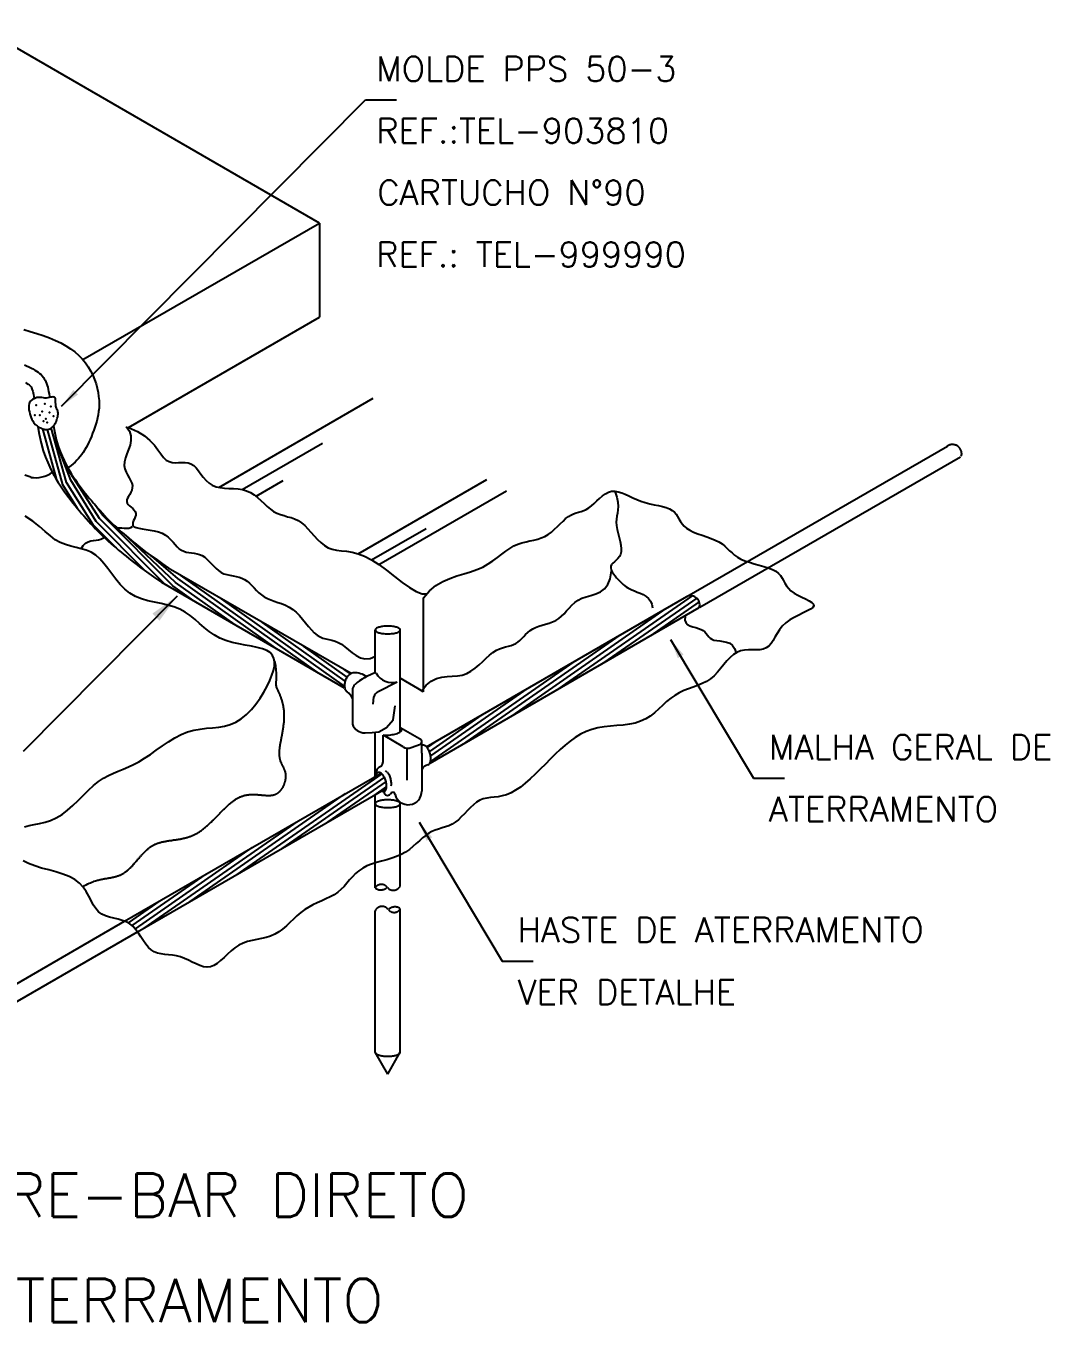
# Model space of a CAD drawing. Header units: millimetres. Extents: x -5744 to -5728, y -4402.7 to -4382.2.
# Drawn here: x -5736.29 to -5728.01, y -4402.69 to -4392.21 of the extents above; entities that cross this region are included whole.
import ezdxf
from ezdxf.enums import TextEntityAlignment as Align

# ---------------------------------------------------------------- set-up
doc = ezdxf.new("R2010")
doc.units = ezdxf.units.MM
doc.header["$LTSCALE"] = 10
doc.linetypes.add('DASHEDX2', pattern=[1.5, 1, -0.5])
doc.layers.add('Termotécnica', color=7, linetype='Continuous')
doc.styles.add('r140', font='romans.shx')
doc.styles.add('r80', font='romans.shx')

msp = doc.modelspace()

# ---------------------------------------------------------------- linework, layer by layer
at = {"layer": 'Termotécnica', "color": 2}
for p, q in [((-5733.919, -4393.804), (-5736.678, -4392.211)), ((-5736.003, -4395.284), (-5733.548, -4392.808)), ((-5733.548, -4392.808), (-5733.298, -4392.808)), ((-5735.832, -4394.908), (-5733.919, -4393.804)), ((-5733.919, -4393.804), (-5733.919, -4394.564)), ((-5733.919, -4393.804), (-5733.919, -4394.564)), ((-5735.473, -4395.461), (-5733.919, -4394.564)), ((-5735.463, -4395.455), (-5733.919, -4394.564)), ((-5735.07, -4396.819), (-5736.315, -4398.074)), ((-5733.078, -4397.592), (-5733.078, -4396.832)), ((-5733.469, -4397.44), (-5733.469, -4397.093)), ((-5733.266, -4397.916), (-5733.266, -4397.093)), ((-5731.083, -4397.169), (-5730.412, -4398.291)), ((-5733.445, -4397.591), (-5733.292, -4397.511)), ((-5733.078, -4397.592), (-5733.266, -4397.483)), ((-5733.653, -4397.579), (-5733.653, -4397.854)), ((-5733.486, -4397.692), (-5733.479, -4397.632)), ((-5733.469, -4398.277), (-5733.469, -4397.918)), ((-5733.406, -4397.944), (-5733.406, -4398.121)), ((-5733.243, -4398.038), (-5733.403, -4397.944)), ((-5733.111, -4397.973), (-5733.262, -4397.887)), ((-5733.213, -4398.048), (-5733.213, -4398.306)), ((-5733.178, -4398.042), (-5733.104, -4398.015)), ((-5733.093, -4398.089), (-5733.093, -4398)), ((-5733.093, -4398.089), (-5733.093, -4398.395)), ((-5730.412, -4398.291), (-5730.162, -4398.291)), ((-5733.469, -4398.497), (-5733.469, -4398.423)), ((-5733.114, -4398.645), (-5732.443, -4399.768)), ((-5732.443, -4399.768), (-5732.193, -4399.768))]:
    msp.add_line(p, q, dxfattribs=at)
at = {"layer": 'Termotécnica', "color": 1}
for p, q in [((-5734.732, -4395.94), (-5733.486, -4395.22)), ((-5736.043, -4395.879), (-5736.156, -4395.467)), ((-5735.994, -4395.921), (-5736.118, -4395.472)), ((-5735.964, -4395.902), (-5736.089, -4395.46)), ((-5735.928, -4395.882), (-5736.042, -4395.587)), ((-5734.543, -4395.957), (-5733.894, -4395.582)), ((-5735.698, -4396.191), (-5735.977, -4395.754)), ((-5735.874, -4396.111), (-5735.994, -4395.921)), ((-5735.749, -4396.242), (-5735.964, -4395.902)), ((-5735.724, -4396.217), (-5735.928, -4395.882)), ((-5734.432, -4396.012), (-5734.212, -4395.885)), ((-5733.608, -4396.477), (-5732.568, -4395.877)), ((-5733.439, -4396.564), (-5732.407, -4395.968)), ((-5735.673, -4396.166), (-5735.738, -4396.076)), ((-5735.105, -4396.737), (-5735.673, -4396.166)), ((-5735.557, -4396.435), (-5735.749, -4396.242)), ((-5735.326, -4396.617), (-5735.724, -4396.217)), ((-5735.171, -4396.721), (-5735.698, -4396.191)), ((-5733.498, -4396.526), (-5733.057, -4396.272)), ((-5735.084, -4396.708), (-5735.506, -4396.31)), ((-5735.063, -4396.678), (-5735.272, -4396.499)), ((-5734.603, -4397.049), (-5735.084, -4396.708)), ((-5734.272, -4397.24), (-5735.063, -4396.678)), ((-5733.94, -4397.432), (-5735.042, -4396.649)), ((-5734.935, -4396.858), (-5735.105, -4396.737)), ((-5733.718, -4397.546), (-5734.711, -4396.84)), ((-5730.908, -4396.817), (-5731.993, -4397.571)), ((-5730.871, -4396.835), (-5731.621, -4397.356)), ((-5730.851, -4396.865), (-5731.249, -4397.142)), ((-5730.849, -4396.907), (-5730.877, -4396.927)), ((-5731.119, -4396.92), (-5732.365, -4397.786)), ((-5733.712, -4397.506), (-5734.379, -4397.032)), ((-5733.695, -4397.474), (-5734.048, -4397.223)), ((-5731.491, -4397.135), (-5732.736, -4398)), ((-5733.669, -4397.448), (-5733.717, -4397.414)), ((-5731.863, -4397.349), (-5733.022, -4398.155)), ((-5732.235, -4397.564), (-5733.021, -4398.11)), ((-5732.607, -4397.779), (-5733.031, -4398.074)), ((-5732.979, -4397.994), (-5733.049, -4398.043)), ((-5733.416, -4398.254), (-5734.596, -4399.074)), ((-5733.394, -4398.282), (-5734.224, -4398.859)), ((-5733.381, -4398.317), (-5733.852, -4398.644)), ((-5733.377, -4398.358), (-5733.48, -4398.43)), ((-5733.712, -4398.415), (-5734.968, -4399.288)), ((-5734.094, -4398.638), (-5735.339, -4399.503)), ((-5734.466, -4398.852), (-5735.409, -4399.508)), ((-5734.838, -4399.067), (-5735.435, -4399.482)), ((-5735.21, -4399.282), (-5735.466, -4399.46))]:
    msp.add_line(p, q, dxfattribs=at)
at = {"layer": 'Termotécnica', "color": 1, "linetype": 'DASHEDX2'}
for p, q in [((-5730.951, -4396.823), (-5728.845, -4395.607)), ((-5730.846, -4396.909), (-5728.74, -4395.693)), ((-5733.469, -4399.178), (-5733.469, -4398.497)), ((-5733.266, -4399.161), (-5733.266, -4398.497)), ((-5733.469, -4400.506), (-5733.469, -4399.362)), ((-5733.266, -4400.506), (-5733.266, -4399.346)), ((-5737.602, -4400.663), (-5735.495, -4399.447)), ((-5737.496, -4400.748), (-5735.39, -4399.532)), ((-5733.368, -4400.682), (-5733.469, -4400.506)), ((-5733.368, -4400.682), (-5733.266, -4400.506))]:
    msp.add_line(p, q, dxfattribs=at)
at = {"layer": 'Termotécnica', "color": 3}
for p, q in [((-5733.664, -4397.445), (-5735.122, -4396.603)), ((-5733.716, -4397.562), (-5735.193, -4396.709)), ((-5733.054, -4398.037), (-5730.951, -4396.823)), ((-5733.026, -4398.168), (-5730.85, -4396.911)), ((-5735.495, -4399.447), (-5733.422, -4398.249)), ((-5735.39, -4399.532), (-5733.379, -4398.371))]:
    msp.add_line(p, q, dxfattribs=at)
at = {"layer": 'Termotécnica', "color": 1}
for points in [[(-5736.309, -4394.665), (-5736.257, -4394.68), (-5736.204, -4394.696), (-5736.152, -4394.713), (-5736.102, -4394.732), (-5736.054, -4394.752), (-5736.01, -4394.773), (-5735.969, -4394.796), (-5735.931, -4394.82), (-5735.897, -4394.846), (-5735.865, -4394.874), (-5735.836, -4394.902), (-5735.811, -4394.933), (-5735.788, -4394.965), (-5735.769, -4394.998), (-5735.752, -4395.033), (-5735.737, -4395.068), (-5735.725, -4395.103), (-5735.716, -4395.138), (-5735.709, -4395.173), (-5735.704, -4395.207), (-5735.701, -4395.239), (-5735.7, -4395.27), (-5735.701, -4395.299), (-5735.704, -4395.326), (-5735.708, -4395.353), (-5735.713, -4395.379), (-5735.72, -4395.404), (-5735.727, -4395.429), (-5735.735, -4395.454), (-5735.744, -4395.478), (-5735.753, -4395.503), (-5735.763, -4395.528), (-5735.773, -4395.552), (-5735.784, -4395.575), (-5735.795, -4395.598), (-5735.806, -4395.619), (-5735.817, -4395.639), (-5735.829, -4395.658), (-5735.841, -4395.675), (-5735.853, -4395.691), (-5735.866, -4395.707), (-5735.88, -4395.721), (-5735.894, -4395.736), (-5735.91, -4395.75), (-5735.927, -4395.763), (-5735.945, -4395.777), (-5735.952, -4395.783)], [(-5736.253, -4395.859), (-5736.276, -4395.85), (-5736.3, -4395.841)]]:
    msp.add_lwpolyline(points, dxfattribs=at)
at = {"layer": 'Termotécnica', "color": 3}
for points in [[(-5736.303, -4394.949), (-5736.286, -4394.958), (-5736.269, -4394.966), (-5736.252, -4394.975), (-5736.236, -4394.983), (-5736.221, -4394.992), (-5736.206, -4395.001), (-5736.193, -4395.01), (-5736.181, -4395.019), (-5736.169, -4395.029), (-5736.16, -4395.04), (-5736.151, -4395.051), (-5736.143, -4395.062), (-5736.136, -4395.075), (-5736.13, -4395.088), (-5736.125, -4395.101), (-5736.12, -4395.116), (-5736.116, -4395.131), (-5736.112, -4395.148), (-5736.108, -4395.165), (-5736.105, -4395.184), (-5736.101, -4395.205), (-5736.1, -4395.214)], [(-5736.296, -4395.093), (-5736.284, -4395.1), (-5736.274, -4395.106), (-5736.266, -4395.112), (-5736.261, -4395.116), (-5736.258, -4395.119), (-5736.255, -4395.122), (-5736.253, -4395.125), (-5736.25, -4395.128), (-5736.248, -4395.132), (-5736.246, -4395.137), (-5736.243, -4395.144), (-5736.24, -4395.153), (-5736.237, -4395.163), (-5736.234, -4395.175), (-5736.231, -4395.19), (-5736.228, -4395.206), (-5736.225, -4395.224)], [(-5736.196, -4395.448), (-5736.185, -4395.511), (-5736.169, -4395.582), (-5736.152, -4395.644), (-5736.134, -4395.696), (-5736.116, -4395.74), (-5736.098, -4395.778), (-5736.081, -4395.812), (-5736.064, -4395.843), (-5736.047, -4395.873), (-5736.03, -4395.901), (-5736.013, -4395.927), (-5735.997, -4395.952), (-5735.98, -4395.975), (-5735.963, -4395.998), (-5735.946, -4396.021), (-5735.929, -4396.043), (-5735.912, -4396.064), (-5735.895, -4396.086), (-5735.878, -4396.107), (-5735.86, -4396.129), (-5735.842, -4396.15), (-5735.824, -4396.171), (-5735.806, -4396.192), (-5735.787, -4396.213), (-5735.768, -4396.234), (-5735.749, -4396.255), (-5735.729, -4396.276), (-5735.709, -4396.296), (-5735.689, -4396.317), (-5735.668, -4396.337), (-5735.647, -4396.357), (-5735.626, -4396.376), (-5735.605, -4396.394), (-5735.584, -4396.412), (-5735.563, -4396.43), (-5735.543, -4396.447), (-5735.523, -4396.464), (-5735.503, -4396.48), (-5735.482, -4396.497), (-5735.46, -4396.516), (-5735.433, -4396.537), (-5735.401, -4396.562), (-5735.363, -4396.59), (-5735.317, -4396.623), (-5735.26, -4396.662), (-5735.193, -4396.709)], [(-5736.068, -4395.443), (-5736.06, -4395.487), (-5736.046, -4395.552), (-5736.031, -4395.606), (-5736.016, -4395.651), (-5736, -4395.689), (-5735.984, -4395.722), (-5735.969, -4395.753), (-5735.953, -4395.781), (-5735.938, -4395.808), (-5735.923, -4395.833), (-5735.907, -4395.857), (-5735.892, -4395.88), (-5735.877, -4395.901), (-5735.861, -4395.923), (-5735.845, -4395.944), (-5735.829, -4395.965), (-5735.813, -4395.986), (-5735.796, -4396.006), (-5735.78, -4396.027), (-5735.763, -4396.047), (-5735.745, -4396.067), (-5735.728, -4396.088), (-5735.71, -4396.108), (-5735.692, -4396.128), (-5735.674, -4396.148), (-5735.656, -4396.168), (-5735.637, -4396.188), (-5735.619, -4396.207), (-5735.6, -4396.226), (-5735.58, -4396.245), (-5735.561, -4396.263), (-5735.541, -4396.281), (-5735.521, -4396.299), (-5735.501, -4396.316), (-5735.481, -4396.333), (-5735.461, -4396.35), (-5735.441, -4396.366), (-5735.421, -4396.383), (-5735.401, -4396.4), (-5735.38, -4396.417), (-5735.355, -4396.437), (-5735.325, -4396.46), (-5735.288, -4396.487), (-5735.243, -4396.519), (-5735.188, -4396.558), (-5735.122, -4396.603)]]:
    msp.add_lwpolyline(points, dxfattribs=at)
at = {"layer": 'Termotécnica', "color": 2}
for points in [[(-5736.259, -4395.246), (-5736.265, -4395.262), (-5736.268, -4395.278), (-5736.269, -4395.296), (-5736.267, -4395.313), (-5736.264, -4395.33), (-5736.26, -4395.347), (-5736.254, -4395.363), (-5736.249, -4395.378), (-5736.243, -4395.391), (-5736.237, -4395.403), (-5736.23, -4395.413), (-5736.224, -4395.422), (-5736.217, -4395.431), (-5736.209, -4395.438), (-5736.201, -4395.444), (-5736.193, -4395.45), (-5736.184, -4395.455), (-5736.175, -4395.46), (-5736.165, -4395.464), (-5736.155, -4395.468), (-5736.145, -4395.47), (-5736.135, -4395.472), (-5736.125, -4395.472), (-5736.115, -4395.472), (-5736.106, -4395.47), (-5736.097, -4395.467), (-5736.089, -4395.462), (-5736.082, -4395.457), (-5736.074, -4395.451), (-5736.068, -4395.443), (-5736.061, -4395.435), (-5736.056, -4395.425), (-5736.05, -4395.415), (-5736.045, -4395.404), (-5736.041, -4395.392), (-5736.038, -4395.381), (-5736.035, -4395.369), (-5736.033, -4395.358), (-5736.032, -4395.347), (-5736.032, -4395.337), (-5736.033, -4395.329), (-5736.035, -4395.321), (-5736.038, -4395.313), (-5736.041, -4395.306), (-5736.044, -4395.299), (-5736.047, -4395.292), (-5736.049, -4395.284), (-5736.051, -4395.276), (-5736.051, -4395.267), (-5736.052, -4395.258), (-5736.052, -4395.248), (-5736.052, -4395.238), (-5736.052, -4395.23), (-5736.054, -4395.222), (-5736.056, -4395.216), (-5736.06, -4395.212), (-5736.066, -4395.21), (-5736.074, -4395.209), (-5736.083, -4395.211), (-5736.093, -4395.212), (-5736.103, -4395.215), (-5736.115, -4395.217), (-5736.127, -4395.218), (-5736.138, -4395.218), (-5736.15, -4395.217), (-5736.162, -4395.215), (-5736.175, -4395.213), (-5736.188, -4395.213), (-5736.203, -4395.215), (-5736.22, -4395.221), (-5736.238, -4395.231), (-5736.259, -4395.246)], [(-5735.481, -4395.449), (-5735.455, -4395.487), (-5735.444, -4395.525), (-5735.443, -4395.562), (-5735.45, -4395.599), (-5735.462, -4395.635), (-5735.476, -4395.669), (-5735.488, -4395.702), (-5735.496, -4395.733), (-5735.497, -4395.763), (-5735.492, -4395.79), (-5735.482, -4395.816), (-5735.47, -4395.84), (-5735.458, -4395.863), (-5735.446, -4395.885), (-5735.436, -4395.906), (-5735.431, -4395.926), (-5735.432, -4395.945), (-5735.436, -4395.963), (-5735.444, -4395.98), (-5735.453, -4395.997), (-5735.463, -4396.013), (-5735.471, -4396.027), (-5735.476, -4396.041), (-5735.477, -4396.055), (-5735.473, -4396.067), (-5735.465, -4396.079), (-5735.454, -4396.09), (-5735.441, -4396.101), (-5735.429, -4396.112), (-5735.417, -4396.124), (-5735.409, -4396.136), (-5735.404, -4396.15), (-5735.404, -4396.164), (-5735.408, -4396.179), (-5735.415, -4396.194), (-5735.421, -4396.209), (-5735.427, -4396.223), (-5735.429, -4396.236), (-5735.427, -4396.248), (-5735.418, -4396.258), (-5735.402, -4396.265), (-5735.379, -4396.271), (-5735.352, -4396.275), (-5735.321, -4396.28), (-5735.288, -4396.285), (-5735.254, -4396.291), (-5735.221, -4396.3), (-5735.191, -4396.311), (-5735.165, -4396.326), (-5735.142, -4396.343), (-5735.122, -4396.362), (-5735.103, -4396.382), (-5735.086, -4396.401), (-5735.07, -4396.42), (-5735.053, -4396.436), (-5735.035, -4396.448), (-5735.016, -4396.457), (-5734.996, -4396.463), (-5734.975, -4396.467), (-5734.953, -4396.47), (-5734.931, -4396.473), (-5734.909, -4396.477), (-5734.888, -4396.483), (-5734.867, -4396.492), (-5734.847, -4396.504), (-5734.829, -4396.52), (-5734.81, -4396.539), (-5734.792, -4396.558), (-5734.774, -4396.577), (-5734.755, -4396.596), (-5734.735, -4396.613), (-5734.714, -4396.627), (-5734.691, -4396.638), (-5734.667, -4396.645), (-5734.643, -4396.651), (-5734.618, -4396.656), (-5734.593, -4396.661), (-5734.569, -4396.666), (-5734.546, -4396.674), (-5734.524, -4396.684), (-5734.503, -4396.698), (-5734.484, -4396.715), (-5734.466, -4396.733), (-5734.447, -4396.753), (-5734.429, -4396.773), (-5734.409, -4396.792), (-5734.388, -4396.81), (-5734.366, -4396.826), (-5734.34, -4396.839), (-5734.313, -4396.85), (-5734.285, -4396.86), (-5734.255, -4396.87), (-5734.225, -4396.88), (-5734.195, -4396.893), (-5734.165, -4396.908), (-5734.136, -4396.927), (-5734.108, -4396.95), (-5734.082, -4396.977), (-5734.057, -4397.006), (-5734.032, -4397.035), (-5734.008, -4397.064), (-5733.985, -4397.091), (-5733.962, -4397.115), (-5733.938, -4397.134), (-5733.915, -4397.148), (-5733.891, -4397.158), (-5733.868, -4397.164), (-5733.843, -4397.17), (-5733.819, -4397.175), (-5733.793, -4397.182), (-5733.767, -4397.193), (-5733.741, -4397.208), (-5733.714, -4397.229), (-5733.685, -4397.253), (-5733.655, -4397.278), (-5733.623, -4397.3), (-5733.589, -4397.317), (-5733.552, -4397.325), (-5733.511, -4397.322), (-5733.466, -4397.305)], [(-5735.463, -4395.455), (-5735.391, -4395.488), (-5735.334, -4395.524), (-5735.289, -4395.562), (-5735.253, -4395.6), (-5735.225, -4395.637), (-5735.201, -4395.67), (-5735.18, -4395.698), (-5735.158, -4395.719), (-5735.135, -4395.732), (-5735.111, -4395.739), (-5735.085, -4395.741), (-5735.058, -4395.74), (-5735.032, -4395.739), (-5735.006, -4395.738), (-5734.981, -4395.741), (-5734.958, -4395.749), (-5734.936, -4395.763), (-5734.916, -4395.783), (-5734.897, -4395.807), (-5734.878, -4395.833), (-5734.858, -4395.859), (-5734.836, -4395.884), (-5734.812, -4395.906), (-5734.786, -4395.923), (-5734.755, -4395.935), (-5734.722, -4395.942), (-5734.687, -4395.946), (-5734.651, -4395.948), (-5734.614, -4395.949), (-5734.577, -4395.952), (-5734.542, -4395.957), (-5734.508, -4395.967), (-5734.476, -4395.981), (-5734.447, -4396), (-5734.419, -4396.022), (-5734.393, -4396.046), (-5734.367, -4396.071), (-5734.342, -4396.094), (-5734.316, -4396.116), (-5734.29, -4396.134), (-5734.263, -4396.149), (-5734.235, -4396.16), (-5734.206, -4396.168), (-5734.177, -4396.177), (-5734.149, -4396.185), (-5734.12, -4396.195), (-5734.092, -4396.209), (-5734.065, -4396.226), (-5734.039, -4396.248), (-5734.013, -4396.274), (-5733.988, -4396.303), (-5733.962, -4396.332), (-5733.936, -4396.361), (-5733.909, -4396.387), (-5733.88, -4396.41), (-5733.849, -4396.428), (-5733.816, -4396.439), (-5733.781, -4396.447), (-5733.742, -4396.452), (-5733.7, -4396.457), (-5733.656, -4396.465), (-5733.607, -4396.477), (-5733.555, -4396.497), (-5733.499, -4396.525), (-5733.439, -4396.564), (-5733.377, -4396.61), (-5733.314, -4396.66), (-5733.252, -4396.708), (-5733.193, -4396.75), (-5733.138, -4396.783), (-5733.089, -4396.801), (-5733.048, -4396.801)], [(-5733.078, -4396.832), (-5733.03, -4396.777), (-5732.978, -4396.734), (-5732.923, -4396.701), (-5732.866, -4396.676), (-5732.809, -4396.656), (-5732.753, -4396.639), (-5732.698, -4396.623), (-5732.647, -4396.605), (-5732.6, -4396.584), (-5732.557, -4396.559), (-5732.518, -4396.533), (-5732.481, -4396.507), (-5732.446, -4396.48), (-5732.412, -4396.455), (-5732.38, -4396.433), (-5732.348, -4396.414), (-5732.315, -4396.399), (-5732.283, -4396.388), (-5732.25, -4396.38), (-5732.218, -4396.373), (-5732.187, -4396.366), (-5732.156, -4396.359), (-5732.127, -4396.349), (-5732.098, -4396.337), (-5732.071, -4396.32), (-5732.045, -4396.301), (-5732.02, -4396.279), (-5731.997, -4396.256), (-5731.974, -4396.234), (-5731.951, -4396.212), (-5731.93, -4396.193), (-5731.908, -4396.176), (-5731.887, -4396.164), (-5731.866, -4396.154), (-5731.846, -4396.147), (-5731.825, -4396.141), (-5731.805, -4396.135), (-5731.784, -4396.127), (-5731.763, -4396.118), (-5731.742, -4396.105), (-5731.721, -4396.089), (-5731.699, -4396.07), (-5731.677, -4396.049), (-5731.655, -4396.029), (-5731.631, -4396.009), (-5731.608, -4395.992), (-5731.583, -4395.979), (-5731.558, -4395.972), (-5731.532, -4395.971), (-5731.505, -4395.975), (-5731.477, -4395.983), (-5731.448, -4395.995), (-5731.418, -4396.009), (-5731.387, -4396.024), (-5731.354, -4396.039), (-5731.321, -4396.052), (-5731.286, -4396.063), (-5731.25, -4396.072), (-5731.214, -4396.08), (-5731.18, -4396.088), (-5731.147, -4396.096), (-5731.117, -4396.104), (-5731.091, -4396.114), (-5731.068, -4396.126), (-5731.051, -4396.141), (-5731.037, -4396.157), (-5731.025, -4396.176), (-5731.014, -4396.195), (-5731.003, -4396.215), (-5730.989, -4396.235), (-5730.973, -4396.254), (-5730.953, -4396.271), (-5730.927, -4396.287), (-5730.896, -4396.301), (-5730.862, -4396.315), (-5730.826, -4396.327), (-5730.79, -4396.34), (-5730.755, -4396.353), (-5730.721, -4396.366), (-5730.691, -4396.381), (-5730.666, -4396.397), (-5730.644, -4396.415), (-5730.624, -4396.433), (-5730.605, -4396.452), (-5730.585, -4396.47), (-5730.565, -4396.488), (-5730.541, -4396.505), (-5730.513, -4396.52), (-5730.481, -4396.534), (-5730.445, -4396.546), (-5730.406, -4396.557), (-5730.367, -4396.568), (-5730.328, -4396.579), (-5730.292, -4396.591), (-5730.259, -4396.604), (-5730.231, -4396.618), (-5730.21, -4396.635), (-5730.194, -4396.653), (-5730.181, -4396.673), (-5730.169, -4396.694), (-5730.158, -4396.715), (-5730.146, -4396.735), (-5730.13, -4396.756), (-5730.11, -4396.775), (-5730.084, -4396.794), (-5730.053, -4396.811), (-5730.022, -4396.827), (-5729.991, -4396.842), (-5729.963, -4396.856), (-5729.941, -4396.87), (-5729.927, -4396.884), (-5729.923, -4396.897), (-5729.931, -4396.91), (-5729.95, -4396.924), (-5729.977, -4396.939), (-5730.009, -4396.954), (-5730.045, -4396.972), (-5730.083, -4396.991), (-5730.119, -4397.012), (-5730.151, -4397.036), (-5730.179, -4397.063), (-5730.201, -4397.092), (-5730.221, -4397.122), (-5730.238, -4397.151), (-5730.254, -4397.178), (-5730.27, -4397.202), (-5730.288, -4397.223), (-5730.309, -4397.238), (-5730.333, -4397.247), (-5730.36, -4397.252), (-5730.389, -4397.253), (-5730.421, -4397.254), (-5730.453, -4397.254), (-5730.485, -4397.256), (-5730.516, -4397.262), (-5730.546, -4397.274), (-5730.574, -4397.291), (-5730.6, -4397.314), (-5730.626, -4397.342), (-5730.651, -4397.371), (-5730.676, -4397.402), (-5730.702, -4397.433), (-5730.73, -4397.462), (-5730.76, -4397.487), (-5730.792, -4397.508), (-5730.827, -4397.526), (-5730.863, -4397.541), (-5730.9, -4397.555), (-5730.938, -4397.569), (-5730.975, -4397.583), (-5731.012, -4397.6), (-5731.048, -4397.621), (-5731.081, -4397.645), (-5731.114, -4397.672), (-5731.146, -4397.702), (-5731.178, -4397.731), (-5731.211, -4397.761), (-5731.246, -4397.788), (-5731.283, -4397.812), (-5731.324, -4397.831), (-5731.368, -4397.845), (-5731.415, -4397.855), (-5731.464, -4397.861), (-5731.515, -4397.866), (-5731.567, -4397.871), (-5731.619, -4397.876), (-5731.669, -4397.884), (-5731.718, -4397.896), (-5731.765, -4397.913), (-5731.81, -4397.935), (-5731.852, -4397.961), (-5731.894, -4397.991), (-5731.934, -4398.024), (-5731.974, -4398.059), (-5732.014, -4398.097), (-5732.054, -4398.137), (-5732.094, -4398.177), (-5732.135, -4398.218), (-5732.175, -4398.257), (-5732.216, -4398.295), (-5732.256, -4398.33), (-5732.295, -4398.362), (-5732.334, -4398.388), (-5732.371, -4398.409), (-5732.407, -4398.424), (-5732.442, -4398.434), (-5732.475, -4398.44), (-5732.507, -4398.443), (-5732.538, -4398.447), (-5732.568, -4398.451), (-5732.596, -4398.458), (-5732.624, -4398.469), (-5732.65, -4398.485), (-5732.675, -4398.505), (-5732.7, -4398.528), (-5732.724, -4398.553), (-5732.748, -4398.579), (-5732.773, -4398.604), (-5732.797, -4398.627), (-5732.822, -4398.647), (-5732.848, -4398.662), (-5732.875, -4398.675), (-5732.902, -4398.685), (-5732.929, -4398.693), (-5732.957, -4398.702), (-5732.984, -4398.711), (-5733.01, -4398.722), (-5733.036, -4398.736), (-5733.061, -4398.753), (-5733.086, -4398.773), (-5733.112, -4398.796), (-5733.137, -4398.819), (-5733.165, -4398.843), (-5733.193, -4398.867), (-5733.225, -4398.888), (-5733.259, -4398.908), (-5733.296, -4398.924), (-5733.335, -4398.938), (-5733.376, -4398.95), (-5733.418, -4398.961), (-5733.459, -4398.973), (-5733.499, -4398.986), (-5733.536, -4399), (-5733.57, -4399.017), (-5733.601, -4399.038), (-5733.628, -4399.061), (-5733.652, -4399.087), (-5733.676, -4399.113), (-5733.698, -4399.14), (-5733.721, -4399.166), (-5733.746, -4399.19), (-5733.772, -4399.213), (-5733.801, -4399.233), (-5733.833, -4399.25), (-5733.867, -4399.266), (-5733.901, -4399.282), (-5733.937, -4399.297), (-5733.972, -4399.314), (-5734.006, -4399.332), (-5734.039, -4399.352), (-5734.071, -4399.376), (-5734.101, -4399.402), (-5734.13, -4399.43), (-5734.158, -4399.457), (-5734.187, -4399.484), (-5734.217, -4399.51), (-5734.247, -4399.532), (-5734.28, -4399.551), (-5734.314, -4399.566), (-5734.35, -4399.577), (-5734.387, -4399.585), (-5734.425, -4399.593), (-5734.463, -4399.601), (-5734.5, -4399.611), (-5734.536, -4399.624), (-5734.571, -4399.64), (-5734.603, -4399.661), (-5734.633, -4399.686), (-5734.662, -4399.713), (-5734.69, -4399.74), (-5734.718, -4399.765), (-5734.745, -4399.787), (-5734.772, -4399.804), (-5734.799, -4399.815), (-5734.827, -4399.818), (-5734.856, -4399.814), (-5734.886, -4399.805), (-5734.916, -4399.792), (-5734.947, -4399.777), (-5734.979, -4399.761), (-5735.01, -4399.747), (-5735.042, -4399.735), (-5735.075, -4399.727), (-5735.107, -4399.722), (-5735.139, -4399.718), (-5735.17, -4399.715), (-5735.2, -4399.71), (-5735.229, -4399.704), (-5735.255, -4399.694), (-5735.28, -4399.679), (-5735.302, -4399.658), (-5735.323, -4399.633), (-5735.342, -4399.604), (-5735.362, -4399.574), (-5735.381, -4399.544), (-5735.403, -4399.516), (-5735.426, -4399.49), (-5735.452, -4399.468), (-5735.482, -4399.452), (-5735.514, -4399.44), (-5735.547, -4399.431), (-5735.582, -4399.422), (-5735.615, -4399.414), (-5735.648, -4399.403), (-5735.678, -4399.389), (-5735.704, -4399.37), (-5735.727, -4399.345), (-5735.747, -4399.314), (-5735.765, -4399.28), (-5735.784, -4399.244), (-5735.805, -4399.207), (-5735.83, -4399.172), (-5735.86, -4399.138), (-5735.897, -4399.109), (-5735.942, -4399.085), (-5735.994, -4399.065), (-5736.05, -4399.048), (-5736.107, -4399.032), (-5736.165, -4399.017), (-5736.219, -4399), (-5736.27, -4398.981), (-5736.313, -4398.958)], [(-5731.532, -4395.971), (-5731.516, -4396.02), (-5731.508, -4396.06), (-5731.505, -4396.094), (-5731.507, -4396.123), (-5731.511, -4396.148), (-5731.516, -4396.172), (-5731.52, -4396.196), (-5731.521, -4396.221), (-5731.518, -4396.249), (-5731.513, -4396.28), (-5731.505, -4396.312), (-5731.497, -4396.344), (-5731.489, -4396.377), (-5731.483, -4396.407), (-5731.48, -4396.436), (-5731.481, -4396.461), (-5731.487, -4396.482), (-5731.496, -4396.5), (-5731.509, -4396.516), (-5731.522, -4396.529), (-5731.536, -4396.541), (-5731.549, -4396.552), (-5731.558, -4396.564), (-5731.564, -4396.577), (-5731.565, -4396.591), (-5731.561, -4396.606), (-5731.554, -4396.622), (-5731.544, -4396.639), (-5731.531, -4396.656), (-5731.518, -4396.672), (-5731.504, -4396.687), (-5731.49, -4396.701), (-5731.477, -4396.714), (-5731.465, -4396.725), (-5731.452, -4396.735), (-5731.44, -4396.744), (-5731.426, -4396.753), (-5731.411, -4396.761), (-5731.394, -4396.769), (-5731.374, -4396.777), (-5731.352, -4396.786), (-5731.328, -4396.795), (-5731.303, -4396.807), (-5731.28, -4396.821), (-5731.26, -4396.838), (-5731.243, -4396.859), (-5731.233, -4396.884), (-5731.229, -4396.915)], [(-5736.302, -4398.683), (-5736.265, -4398.674), (-5736.225, -4398.666), (-5736.182, -4398.658), (-5736.137, -4398.647), (-5736.092, -4398.632), (-5736.046, -4398.611), (-5736, -4398.583), (-5735.956, -4398.549), (-5735.912, -4398.511), (-5735.869, -4398.47), (-5735.827, -4398.428), (-5735.786, -4398.388), (-5735.745, -4398.35), (-5735.704, -4398.317), (-5735.664, -4398.29), (-5735.625, -4398.268), (-5735.585, -4398.25), (-5735.546, -4398.233), (-5735.505, -4398.217), (-5735.464, -4398.2), (-5735.422, -4398.18), (-5735.378, -4398.157), (-5735.333, -4398.129), (-5735.286, -4398.098), (-5735.238, -4398.064), (-5735.189, -4398.029), (-5735.139, -4397.996), (-5735.088, -4397.965), (-5735.037, -4397.938), (-5734.986, -4397.917), (-5734.935, -4397.903), (-5734.884, -4397.893), (-5734.833, -4397.887), (-5734.784, -4397.883), (-5734.734, -4397.877), (-5734.686, -4397.869), (-5734.64, -4397.856), (-5734.594, -4397.837), (-5734.551, -4397.81), (-5734.509, -4397.775), (-5734.47, -4397.735), (-5734.433, -4397.691), (-5734.4, -4397.644), (-5734.37, -4397.596), (-5734.343, -4397.548), (-5734.321, -4397.502), (-5734.304, -4397.459), (-5734.291, -4397.42), (-5734.283, -4397.384), (-5734.282, -4397.351), (-5734.287, -4397.323), (-5734.299, -4397.298), (-5734.318, -4397.276), (-5734.345, -4397.259), (-5734.38, -4397.245), (-5734.422, -4397.234), (-5734.469, -4397.224), (-5734.519, -4397.215), (-5734.572, -4397.205), (-5734.625, -4397.193), (-5734.676, -4397.178), (-5734.725, -4397.158), (-5734.77, -4397.133), (-5734.811, -4397.104), (-5734.85, -4397.073), (-5734.888, -4397.04), (-5734.925, -4397.007), (-5734.964, -4396.976), (-5735.005, -4396.948), (-5735.048, -4396.924), (-5735.096, -4396.905), (-5735.147, -4396.891), (-5735.199, -4396.879), (-5735.252, -4396.868), (-5735.306, -4396.856), (-5735.357, -4396.841), (-5735.406, -4396.822), (-5735.452, -4396.796), (-5735.493, -4396.764), (-5735.531, -4396.725), (-5735.565, -4396.683), (-5735.598, -4396.64), (-5735.63, -4396.596), (-5735.661, -4396.555), (-5735.694, -4396.518), (-5735.728, -4396.488), (-5735.765, -4396.465), (-5735.804, -4396.448), (-5735.845, -4396.436), (-5735.887, -4396.426), (-5735.929, -4396.415), (-5735.972, -4396.403), (-5736.014, -4396.386), (-5736.055, -4396.363), (-5736.094, -4396.333), (-5736.136, -4396.296), (-5736.181, -4396.256), (-5736.235, -4396.214), (-5736.299, -4396.173)], [(-5735.558, -4396.266), (-5735.556, -4396.266), (-5735.537, -4396.266), (-5735.517, -4396.268), (-5735.498, -4396.27), (-5735.479, -4396.271), (-5735.461, -4396.27), (-5735.444, -4396.265), (-5735.43, -4396.256)], [(-5735.845, -4396.436), (-5735.828, -4396.409), (-5735.809, -4396.391), (-5735.788, -4396.379), (-5735.767, -4396.373), (-5735.745, -4396.369), (-5735.724, -4396.367), (-5735.704, -4396.364), (-5735.686, -4396.36), (-5735.669, -4396.351), (-5735.66, -4396.344)], [(-5733.098, -4397.591), (-5733.058, -4397.54), (-5733.016, -4397.506), (-5732.973, -4397.485), (-5732.93, -4397.474), (-5732.887, -4397.469), (-5732.846, -4397.467), (-5732.805, -4397.464), (-5732.766, -4397.457), (-5732.729, -4397.444), (-5732.695, -4397.425), (-5732.662, -4397.401), (-5732.63, -4397.374), (-5732.6, -4397.347), (-5732.572, -4397.32), (-5732.544, -4397.295), (-5732.517, -4397.274), (-5732.49, -4397.257), (-5732.465, -4397.245), (-5732.44, -4397.236), (-5732.416, -4397.229), (-5732.393, -4397.223), (-5732.371, -4397.218), (-5732.351, -4397.211), (-5732.333, -4397.202), (-5732.316, -4397.191), (-5732.3, -4397.177), (-5732.284, -4397.162), (-5732.269, -4397.145), (-5732.253, -4397.129), (-5732.236, -4397.112), (-5732.217, -4397.097), (-5732.196, -4397.084), (-5732.173, -4397.073), (-5732.147, -4397.063), (-5732.12, -4397.055), (-5732.092, -4397.047), (-5732.064, -4397.038), (-5732.036, -4397.028), (-5732.01, -4397.016), (-5731.985, -4397.001), (-5731.963, -4396.982), (-5731.942, -4396.962), (-5731.922, -4396.939), (-5731.902, -4396.916), (-5731.88, -4396.893), (-5731.856, -4396.871), (-5731.83, -4396.852), (-5731.798, -4396.836), (-5731.763, -4396.824), (-5731.725, -4396.813), (-5731.686, -4396.801), (-5731.648, -4396.784), (-5731.615, -4396.76), (-5731.588, -4396.726), (-5731.569, -4396.679), (-5731.56, -4396.616)], [(-5730.963, -4396.985), (-5730.966, -4397.013), (-5730.959, -4397.033), (-5730.944, -4397.048), (-5730.925, -4397.059), (-5730.902, -4397.067), (-5730.878, -4397.074), (-5730.855, -4397.08), (-5730.834, -4397.088), (-5730.818, -4397.098), (-5730.805, -4397.109), (-5730.794, -4397.122), (-5730.784, -4397.135), (-5730.774, -4397.147), (-5730.763, -4397.159), (-5730.749, -4397.168), (-5730.731, -4397.175), (-5730.709, -4397.179), (-5730.684, -4397.181), (-5730.657, -4397.185), (-5730.629, -4397.19), (-5730.604, -4397.2), (-5730.581, -4397.217), (-5730.564, -4397.242), (-5730.552, -4397.277)], [(-5735.833, -4399.168), (-5735.818, -4399.159), (-5735.805, -4399.152), (-5735.792, -4399.145), (-5735.78, -4399.139), (-5735.769, -4399.135), (-5735.758, -4399.13), (-5735.748, -4399.127), (-5735.739, -4399.123), (-5735.73, -4399.121), (-5735.722, -4399.118), (-5735.714, -4399.116), (-5735.707, -4399.114), (-5735.699, -4399.112), (-5735.692, -4399.11), (-5735.686, -4399.109), (-5735.679, -4399.107), (-5735.672, -4399.106), (-5735.666, -4399.105), (-5735.659, -4399.103), (-5735.653, -4399.102), (-5735.646, -4399.101), (-5735.64, -4399.1), (-5735.633, -4399.099), (-5735.627, -4399.098), (-5735.621, -4399.097), (-5735.615, -4399.096), (-5735.609, -4399.095), (-5735.603, -4399.094), (-5735.597, -4399.092), (-5735.591, -4399.091), (-5735.585, -4399.09), (-5735.579, -4399.089), (-5735.574, -4399.087), (-5735.568, -4399.086), (-5735.563, -4399.084), (-5735.557, -4399.083), (-5735.552, -4399.081), (-5735.546, -4399.079), (-5735.541, -4399.077), (-5735.536, -4399.075), (-5735.531, -4399.073), (-5735.526, -4399.071), (-5735.521, -4399.068), (-5735.516, -4399.066), (-5735.511, -4399.063), (-5735.506, -4399.06), (-5735.501, -4399.058), (-5735.497, -4399.055), (-5735.492, -4399.051), (-5735.488, -4399.048), (-5735.483, -4399.045), (-5735.479, -4399.041), (-5735.474, -4399.038), (-5735.47, -4399.034), (-5735.466, -4399.031), (-5735.461, -4399.027), (-5735.457, -4399.023), (-5735.453, -4399.019), (-5735.449, -4399.015), (-5735.445, -4399.011), (-5735.441, -4399.007), (-5735.436, -4399.003), (-5735.432, -4398.999), (-5735.428, -4398.995), (-5735.424, -4398.99), (-5735.421, -4398.986), (-5735.417, -4398.982), (-5735.413, -4398.977), (-5735.409, -4398.973), (-5735.405, -4398.968), (-5735.401, -4398.964), (-5735.397, -4398.959), (-5735.393, -4398.955), (-5735.39, -4398.95), (-5735.386, -4398.946), (-5735.382, -4398.941), (-5735.378, -4398.937), (-5735.374, -4398.933), (-5735.37, -4398.928), (-5735.367, -4398.924), (-5735.363, -4398.919), (-5735.359, -4398.915), (-5735.355, -4398.911), (-5735.351, -4398.906), (-5735.347, -4398.902), (-5735.343, -4398.898), (-5735.339, -4398.894), (-5735.335, -4398.89), (-5735.331, -4398.886), (-5735.327, -4398.882), (-5735.323, -4398.878), (-5735.319, -4398.874), (-5735.315, -4398.87), (-5735.311, -4398.866), (-5735.307, -4398.863), (-5735.303, -4398.859), (-5735.298, -4398.856), (-5735.294, -4398.852), (-5735.29, -4398.849), (-5735.285, -4398.846), (-5735.281, -4398.843), (-5735.277, -4398.84), (-5735.272, -4398.837), (-5735.267, -4398.835), (-5735.263, -4398.832), (-5735.258, -4398.83), (-5735.253, -4398.827), (-5735.249, -4398.825), (-5735.244, -4398.823), (-5735.239, -4398.821), (-5735.234, -4398.819), (-5735.229, -4398.817), (-5735.224, -4398.815), (-5735.219, -4398.814), (-5735.214, -4398.812), (-5735.209, -4398.81), (-5735.204, -4398.809), (-5735.198, -4398.808), (-5735.193, -4398.806), (-5735.188, -4398.805), (-5735.182, -4398.804), (-5735.177, -4398.803), (-5735.172, -4398.802), (-5735.166, -4398.801), (-5735.161, -4398.8), (-5735.155, -4398.799), (-5735.15, -4398.798), (-5735.144, -4398.797), (-5735.139, -4398.796), (-5735.133, -4398.795), (-5735.127, -4398.794), (-5735.122, -4398.794), (-5735.116, -4398.793), (-5735.11, -4398.792), (-5735.104, -4398.791), (-5735.099, -4398.79), (-5735.093, -4398.79), (-5735.087, -4398.789), (-5735.081, -4398.788), (-5735.076, -4398.787), (-5735.07, -4398.786), (-5735.064, -4398.785), (-5735.058, -4398.784), (-5735.052, -4398.783), (-5735.046, -4398.782), (-5735.04, -4398.781), (-5735.035, -4398.78), (-5735.029, -4398.779), (-5735.023, -4398.778), (-5735.017, -4398.776), (-5735.011, -4398.775), (-5735.005, -4398.773), (-5734.999, -4398.772), (-5734.993, -4398.77), (-5734.987, -4398.769), (-5734.982, -4398.767), (-5734.976, -4398.765), (-5734.97, -4398.763), (-5734.964, -4398.761), (-5734.958, -4398.759), (-5734.952, -4398.756), (-5734.947, -4398.754), (-5734.941, -4398.752), (-5734.935, -4398.749), (-5734.929, -4398.746), (-5734.924, -4398.743), (-5734.918, -4398.74), (-5734.912, -4398.737), (-5734.906, -4398.734), (-5734.901, -4398.73), (-5734.895, -4398.727), (-5734.889, -4398.723), (-5734.884, -4398.72), (-5734.878, -4398.716), (-5734.873, -4398.712), (-5734.867, -4398.708), (-5734.862, -4398.703), (-5734.856, -4398.699), (-5734.851, -4398.695), (-5734.845, -4398.69), (-5734.84, -4398.686), (-5734.834, -4398.681), (-5734.829, -4398.676), (-5734.823, -4398.672), (-5734.818, -4398.667), (-5734.813, -4398.662), (-5734.807, -4398.657), (-5734.802, -4398.652), (-5734.797, -4398.647), (-5734.791, -4398.642), (-5734.786, -4398.636), (-5734.781, -4398.631), (-5734.775, -4398.626), (-5734.77, -4398.621), (-5734.765, -4398.615), (-5734.76, -4398.61), (-5734.754, -4398.605), (-5734.749, -4398.599), (-5734.744, -4398.594), (-5734.739, -4398.589), (-5734.734, -4398.584), (-5734.728, -4398.578), (-5734.723, -4398.573), (-5734.718, -4398.568), (-5734.713, -4398.563), (-5734.708, -4398.557), (-5734.703, -4398.552), (-5734.698, -4398.547), (-5734.692, -4398.542), (-5734.687, -4398.537), (-5734.682, -4398.532), (-5734.677, -4398.527), (-5734.672, -4398.522), (-5734.667, -4398.518), (-5734.662, -4398.513), (-5734.657, -4398.508), (-5734.652, -4398.504), (-5734.647, -4398.499), (-5734.642, -4398.495), (-5734.637, -4398.491), (-5734.632, -4398.487), (-5734.627, -4398.483), (-5734.622, -4398.479), (-5734.617, -4398.475), (-5734.612, -4398.471), (-5734.607, -4398.468), (-5734.602, -4398.465), (-5734.597, -4398.461), (-5734.592, -4398.458), (-5734.587, -4398.455), (-5734.582, -4398.452), (-5734.577, -4398.45), (-5734.572, -4398.447), (-5734.567, -4398.445), (-5734.562, -4398.442), (-5734.557, -4398.44), (-5734.552, -4398.438), (-5734.547, -4398.436), (-5734.542, -4398.435), (-5734.537, -4398.433), (-5734.532, -4398.431), (-5734.527, -4398.43), (-5734.522, -4398.429), (-5734.517, -4398.428), (-5734.512, -4398.427), (-5734.507, -4398.426), (-5734.502, -4398.425), (-5734.497, -4398.424), (-5734.492, -4398.424), (-5734.487, -4398.423), (-5734.482, -4398.423), (-5734.478, -4398.423), (-5734.473, -4398.422), (-5734.468, -4398.422), (-5734.463, -4398.422), (-5734.458, -4398.422), (-5734.454, -4398.422), (-5734.449, -4398.422), (-5734.444, -4398.422), (-5734.439, -4398.422), (-5734.435, -4398.423), (-5734.43, -4398.423), (-5734.426, -4398.423), (-5734.421, -4398.423), (-5734.416, -4398.424), (-5734.412, -4398.424), (-5734.407, -4398.425), (-5734.403, -4398.425), (-5734.398, -4398.425), (-5734.394, -4398.426), (-5734.39, -4398.426), (-5734.385, -4398.427), (-5734.381, -4398.427), (-5734.377, -4398.427), (-5734.372, -4398.428), (-5734.368, -4398.428), (-5734.364, -4398.429), (-5734.36, -4398.429), (-5734.356, -4398.429), (-5734.352, -4398.43), (-5734.347, -4398.43), (-5734.343, -4398.43), (-5734.34, -4398.43), (-5734.336, -4398.43), (-5734.332, -4398.43), (-5734.328, -4398.43), (-5734.324, -4398.43), (-5734.32, -4398.43), (-5734.317, -4398.43), (-5734.313, -4398.43), (-5734.309, -4398.429), (-5734.306, -4398.429), (-5734.302, -4398.428), (-5734.299, -4398.428), (-5734.295, -4398.427), (-5734.292, -4398.426), (-5734.289, -4398.425), (-5734.286, -4398.424), (-5734.282, -4398.423), (-5734.279, -4398.422), (-5734.276, -4398.421), (-5734.273, -4398.419), (-5734.27, -4398.418), (-5734.267, -4398.416), (-5734.264, -4398.415), (-5734.261, -4398.413), (-5734.259, -4398.411), (-5734.256, -4398.41), (-5734.253, -4398.408), (-5734.251, -4398.406), (-5734.248, -4398.403), (-5734.245, -4398.401), (-5734.243, -4398.399), (-5734.241, -4398.397), (-5734.238, -4398.395), (-5734.236, -4398.392), (-5734.234, -4398.39), (-5734.232, -4398.387), (-5734.229, -4398.385), (-5734.227, -4398.382), (-5734.225, -4398.379), (-5734.223, -4398.377), (-5734.221, -4398.374), (-5734.22, -4398.371), (-5734.218, -4398.368), (-5734.216, -4398.365), (-5734.214, -4398.362), (-5734.213, -4398.359), (-5734.211, -4398.356), (-5734.21, -4398.353), (-5734.208, -4398.35), (-5734.207, -4398.347), (-5734.205, -4398.344), (-5734.204, -4398.341), (-5734.203, -4398.338), (-5734.202, -4398.335), (-5734.201, -4398.332), (-5734.2, -4398.329), (-5734.199, -4398.325), (-5734.198, -4398.322), (-5734.197, -4398.319), (-5734.196, -4398.316), (-5734.195, -4398.313), (-5734.195, -4398.31), (-5734.194, -4398.306), (-5734.193, -4398.303), (-5734.193, -4398.3), (-5734.192, -4398.297), (-5734.192, -4398.294), (-5734.192, -4398.291), (-5734.191, -4398.288), (-5734.191, -4398.285), (-5734.191, -4398.282), (-5734.191, -4398.279), (-5734.191, -4398.276), (-5734.191, -4398.273), (-5734.191, -4398.27), (-5734.191, -4398.267), (-5734.191, -4398.264), (-5734.191, -4398.262), (-5734.192, -4398.259), (-5734.192, -4398.256), (-5734.192, -4398.253), (-5734.193, -4398.251), (-5734.193, -4398.248), (-5734.194, -4398.245), (-5734.194, -4398.243), (-5734.195, -4398.24), (-5734.196, -4398.238), (-5734.197, -4398.235), (-5734.197, -4398.233), (-5734.198, -4398.231), (-5734.199, -4398.228), (-5734.2, -4398.226), (-5734.201, -4398.223), (-5734.202, -4398.221), (-5734.203, -4398.219), (-5734.204, -4398.216), (-5734.205, -4398.214), (-5734.206, -4398.212), (-5734.207, -4398.21), (-5734.208, -4398.207), (-5734.209, -4398.205), (-5734.21, -4398.203), (-5734.211, -4398.2), (-5734.213, -4398.198), (-5734.214, -4398.196), (-5734.215, -4398.194), (-5734.216, -4398.191), (-5734.217, -4398.189), (-5734.218, -4398.187), (-5734.22, -4398.184), (-5734.221, -4398.182), (-5734.222, -4398.179), (-5734.223, -4398.177), (-5734.224, -4398.175), (-5734.225, -4398.172), (-5734.226, -4398.17), (-5734.227, -4398.167), (-5734.229, -4398.165), (-5734.23, -4398.162), (-5734.231, -4398.16), (-5734.232, -4398.157), (-5734.233, -4398.154), (-5734.234, -4398.152), (-5734.234, -4398.149), (-5734.235, -4398.146), (-5734.236, -4398.143), (-5734.237, -4398.141), (-5734.238, -4398.138), (-5734.238, -4398.135), (-5734.239, -4398.132), (-5734.24, -4398.129), (-5734.24, -4398.126), (-5734.241, -4398.122), (-5734.241, -4398.119), (-5734.242, -4398.116), (-5734.242, -4398.113), (-5734.243, -4398.109), (-5734.243, -4398.106), (-5734.243, -4398.102), (-5734.243, -4398.099), (-5734.243, -4398.095), (-5734.243, -4398.091), (-5734.243, -4398.088), (-5734.243, -4398.084), (-5734.243, -4398.08), (-5734.243, -4398.076), (-5734.243, -4398.072), (-5734.242, -4398.068), (-5734.242, -4398.063), (-5734.242, -4398.059), (-5734.241, -4398.055), (-5734.241, -4398.05), (-5734.24, -4398.046), (-5734.239, -4398.041), (-5734.239, -4398.037), (-5734.238, -4398.032), (-5734.237, -4398.028), (-5734.236, -4398.023), (-5734.236, -4398.018), (-5734.235, -4398.013), (-5734.234, -4398.008), (-5734.233, -4398.004), (-5734.232, -4397.999), (-5734.231, -4397.994), (-5734.23, -4397.988), (-5734.229, -4397.983), (-5734.228, -4397.978), (-5734.227, -4397.973), (-5734.226, -4397.968), (-5734.225, -4397.962), (-5734.224, -4397.957), (-5734.223, -4397.952), (-5734.222, -4397.946), (-5734.221, -4397.941), (-5734.22, -4397.936), (-5734.219, -4397.93), (-5734.218, -4397.925), (-5734.217, -4397.919), (-5734.216, -4397.914), (-5734.216, -4397.908), (-5734.215, -4397.902), (-5734.214, -4397.897), (-5734.213, -4397.891), (-5734.212, -4397.885), (-5734.211, -4397.88), (-5734.21, -4397.874), (-5734.21, -4397.868), (-5734.209, -4397.863), (-5734.208, -4397.857), (-5734.208, -4397.851), (-5734.207, -4397.845), (-5734.206, -4397.84), (-5734.206, -4397.834), (-5734.206, -4397.828), (-5734.205, -4397.822), (-5734.205, -4397.816), (-5734.204, -4397.811), (-5734.204, -4397.805), (-5734.204, -4397.799), (-5734.204, -4397.793), (-5734.204, -4397.787), (-5734.204, -4397.782), (-5734.204, -4397.776), (-5734.204, -4397.77), (-5734.205, -4397.764), (-5734.205, -4397.759), (-5734.205, -4397.753), (-5734.206, -4397.747), (-5734.206, -4397.741), (-5734.207, -4397.736), (-5734.208, -4397.73), (-5734.208, -4397.724), (-5734.209, -4397.718), (-5734.21, -4397.713), (-5734.211, -4397.707), (-5734.212, -4397.701), (-5734.213, -4397.696), (-5734.215, -4397.69), (-5734.216, -4397.684), (-5734.217, -4397.679), (-5734.219, -4397.673), (-5734.221, -4397.667), (-5734.222, -4397.662), (-5734.224, -4397.656), (-5734.226, -4397.65), (-5734.228, -4397.645), (-5734.229, -4397.639), (-5734.232, -4397.634), (-5734.234, -4397.628), (-5734.236, -4397.622), (-5734.238, -4397.617), (-5734.24, -4397.611), (-5734.243, -4397.605), (-5734.245, -4397.6), (-5734.248, -4397.594), (-5734.25, -4397.589), (-5734.253, -4397.583), (-5734.256, -4397.577), (-5734.259, -4397.572), (-5734.261, -4397.566), (-5734.264, -4397.56), (-5734.266, -4397.553), (-5734.268, -4397.546), (-5734.269, -4397.539), (-5734.27, -4397.53), (-5734.27, -4397.52), (-5734.269, -4397.509), (-5734.268, -4397.497), (-5734.266, -4397.482), (-5734.266, -4397.463), (-5734.266, -4397.441), (-5734.269, -4397.415), (-5734.273, -4397.383), (-5734.281, -4397.346)], [(-5733.552, -4397.923), (-5733.493, -4397.921), (-5733.44, -4397.915), (-5733.379, -4397.88), (-5733.323, -4397.819), (-5733.307, -4397.707)]]:
    msp.add_lwpolyline(points, dxfattribs=at)
msp.add_lwpolyline([(-5733.469, -4397.093, 0.236645), (-5733.464, -4397.102, 0.085557), (-5733.439, -4397.115, 0.043156), (-5733.409, -4397.121, 0.031861), (-5733.368, -4397.124, 0.031861), (-5733.326, -4397.121, 0.043156), (-5733.296, -4397.115, 0.085557), (-5733.271, -4397.102, 0.236645), (-5733.266, -4397.093, 0.236645), (-5733.271, -4397.083, 0.085557), (-5733.296, -4397.071, 0.043156), (-5733.326, -4397.064, 0.031861), (-5733.368, -4397.061, 0.031861), (-5733.409, -4397.064, 0.043156), (-5733.439, -4397.071, 0.085557), (-5733.464, -4397.083, 0.236645)], format="xyb", close=True, dxfattribs=at)
for points in [[(-5733.642, -4397.438, 0.138403), (-5733.675, -4397.452, 0.080567)], [(-5733.675, -4397.452, 0.057952), (-5733.69, -4397.467, 0.068674), (-5733.708, -4397.496, 0.068674), (-5733.717, -4397.529, 0.094064), (-5733.715, -4397.563, 0.032944)], [(-5733.715, -4397.563, 0.023838), (-5733.713, -4397.569, 0.202617)], [(-5733.469, -4398.497, 0.236645), (-5733.464, -4398.506, 0.085557), (-5733.439, -4398.519, 0.043156), (-5733.409, -4398.526, 0.031861), (-5733.368, -4398.528, 0.031861), (-5733.326, -4398.526, 0.043156), (-5733.296, -4398.519, 0.085557), (-5733.271, -4398.506, 0.236645), (-5733.266, -4398.497)]]:
    msp.add_lwpolyline(points, format="xyb", dxfattribs=at)
at = {"layer": 'Termotécnica', "color": 1, "linetype": 'DASHEDX2'}
for points in [[(-5733.469, -4398.497, -0.236645), (-5733.464, -4398.487, -0.085557), (-5733.439, -4398.475, -0.043156), (-5733.409, -4398.468, -0.031861), (-5733.368, -4398.466, -0.031861), (-5733.326, -4398.468, -0.043156), (-5733.296, -4398.475, -0.085557), (-5733.271, -4398.487, -0.236645), (-5733.266, -4398.497)], [(-5733.469, -4400.506, 0.236645), (-5733.464, -4400.515, 0.085557), (-5733.439, -4400.528, 0.043156), (-5733.409, -4400.535, 0.031861), (-5733.368, -4400.537, 0.031861), (-5733.326, -4400.535, 0.043156), (-5733.296, -4400.528, 0.085557), (-5733.271, -4400.515, 0.236645), (-5733.266, -4400.506, 0.236645)]]:
    msp.add_lwpolyline(points, format="xyb", dxfattribs=at)
for centre, radius, start, end in [((-5728.803, -4395.668), 0.0738, 343.4713, 125.0199), ((-5733.419, -4399.207), 0.0581, 37.1382, 149.2376), ((-5733.424, -4399.119), 0.0741, 232.6344, 313.7414), ((-5733.323, -4399.134), 0.0626, 217.1382, 334.3722), ((-5733.413, -4399.389), 0.0626, 37.1382, 154.3722), ((-5733.311, -4399.405), 0.0741, 52.6344, 133.7414), ((-5733.316, -4399.317), 0.0581, 217.1382, 329.2376)]:
    msp.add_arc(centre, radius, start, end, dxfattribs=at)
at = {"layer": 'Termotécnica', "color": 1}
msp.add_arc((-5736.216, -4395.625), 0.237, 261.1405, 305.7157, dxfattribs=at)
at = {"layer": 'Termotécnica', "color": 3}
for centre, radius, start, end in [((-5730.92, -4396.89), 0.0738, 343.4713, 125.0199), ((-5733.409, -4398.287), 0.0592, 144.4186, 162.6096)]:
    msp.add_arc(centre, radius, start, end, dxfattribs=at)
at = {"layer": 'Termotécnica', "color": 2}
for centre, radius, start, end in [((-5733.645, -4397.636), 0.198, 57.3415, 89.2302), ((-5733.31, -4397.904), 0.491, 108.8716, 130.9727), ((-5733.467, -4397.445), 0.006, 30.6773, 108.8716), ((-5733.332, -4397.366), 0.151, 210.6773, 285.5914), ((-5733.593, -4397.579), 0.06, 130.9727, 180.3857), ((-5733.665, -4397.554), 0.0507, 196.9774, 231.0902), ((-5733.779, -4397.708), 0.141, 26.0254, 54.2765), ((-5733.401, -4397.662), 0.084, 121.8019, 158.9528), ((-5733.555, -4397.82), 0.104, 199.5517, 272.0083), ((-5733.403, -4397.452), 0.492, 269.6946, 270), ((-5733.403, -4397.452), 0.492, 270, 277.0835), ((-5733.376, -4397.675), 0.267, 277.0835, 286.6992), ((-5733.334, -4397.815), 0.122, 286.6992, 305.9145), ((-5733.334, -4397.985), 0.122, 54.0855, 56.4369), ((-5733.272, -4397.9), 0.0164, 0, 54.0855), ((-5733.272, -4397.9), 0.0164, 305.9145, 360), ((-5733.207, -4397.98), 0.0681, 237.344, 294.8225), ((-5733.116, -4397.995), 0.0233, 303.2736, 77.8715), ((-5733.08, -4398.046), 0.0223, 105.1108, 122.2096), ((-5733.08, -4398.046), 0.0223, 65.8031, 105.1108), ((-5733.095, -4398.08), 0.0592, 41.9471, 65.8031), ((-5733.127, -4398.108), 0.101, 26.9466, 41.9471), ((-5733.181, -4398.136), 0.162, 15.1108, 26.9466), ((-5733.511, -4398.14), 0.107, 329.4203, 9.999), ((-5733.049, -4398.162), 0.0223, 285.1108, 324.4186), ((-5733.079, -4398.141), 0.0592, 324.4186, 348.2746), ((-5733.181, -4398.136), 0.162, 3.275, 15.1108), ((-5733.12, -4398.132), 0.101, 348.2746, 3.275), ((-5733.401, -4398.254), 0.0625, 106.98, 191.0583), ((-5733.438, -4398.266), 0.0223, 105.1108, 144.4186), ((-5733.438, -4398.266), 0.0223, 65.8031, 105.1108), ((-5733.454, -4398.3), 0.0592, 41.9471, 65.8031), ((-5733.485, -4398.328), 0.101, 26.9466, 41.9471), ((-5733.415, -4398.281), 0.0592, 41.9471, 59.3362), ((-5733.446, -4398.31), 0.101, 26.9466, 41.9471), ((-5733.5, -4398.337), 0.162, 15.1108, 26.9466), ((-5733.033, -4398.249), 0.0663, 98.7632, 153.4195), ((-5733.539, -4398.355), 0.162, 15.1108, 26.9466), ((-5733.437, -4398.36), 0.0592, 324.4186, 348.2746), ((-5733.539, -4398.355), 0.162, 3.275, 15.1108), ((-5733.478, -4398.352), 0.101, 348.2746, 3.275), ((-5733.5, -4398.337), 0.162, 3.275, 15.1108), ((-5733.439, -4398.334), 0.101, 348.8072, 3.275), ((-5733.398, -4398.391), 0.01, 177.0199, 336.9949), ((-5733.368, -4398.398), 0.0319, 185.9772, 315.335), ((-5733.327, -4398.424), 0.0191, 6.2306, 168.1912), ((-5733.202, -4398.396), 0.109, 193.6166, 0.7094)]:
    msp.add_arc(centre, radius, start, end, dxfattribs=at)
for p in [(-5736.21, -4395.276), (-5736.16, -4395.326), (-5736.14, -4395.266), (-5736.1, -4395.336), (-5736.09, -4395.286), (-5736.22, -4395.356), (-5736.18, -4395.356), (-5736.15, -4395.405), (-5736.13, -4395.385), (-5736.12, -4395.415), (-5736.07, -4395.366)]:
    msp.add_point(p, dxfattribs=at)
for points in [[(-5735.871, -4395.19), (-5735.908, -4395.152), (-5736.003, -4395.284)], [(-5735.269, -4396.96), (-5735.212, -4397.017), (-5735.07, -4396.819)], [(-5730.977, -4397.292), (-5731.023, -4397.32), (-5731.083, -4397.169)], [(-5733.008, -4398.769), (-5733.054, -4398.796), (-5733.114, -4398.645)]]:
    msp.add_solid(points, dxfattribs=at)

# ---------------------------------------------------------------- texts
at = {"layer": 'Termotécnica', "color": 2, "style": 'r80'}
for s, p in [('MOLDE PPS 50-3 ', (-5733.46, -4392.658)), ('REF.:TEL-903810', (-5733.46, -4393.158)), ('CARTUCHO N%%d90 ', (-5733.452, -4393.658)), ('REF.: TEL-999990', (-5733.461, -4394.158)), ('MALHA GERAL DE ', (-5730.286, -4398.14)), ('ATERRAMENTO', (-5730.287, -4398.641)), ('HASTE DE ATERRAMENTO', (-5732.318, -4399.616)), ('VER DETALHE', (-5732.318, -4400.12))]:
    msp.add_text(s, height=0.2, dxfattribs=at).set_placement(p)
at = {"layer": 'Termotécnica', "color": 5, "style": 'r140'}
for s, p in [('INTERLIGAÇÃO DA RE-BAR DIRETO', (-5736.696, -4401.94)), ('NA HASTE DE ATERRAMENTO', (-5736.696, -4402.791))]:
    msp.add_text(s, height=0.35, dxfattribs=at).set_placement(p, align=Align.BOTTOM_CENTER)

doc.saveas('drawing.dxf')
